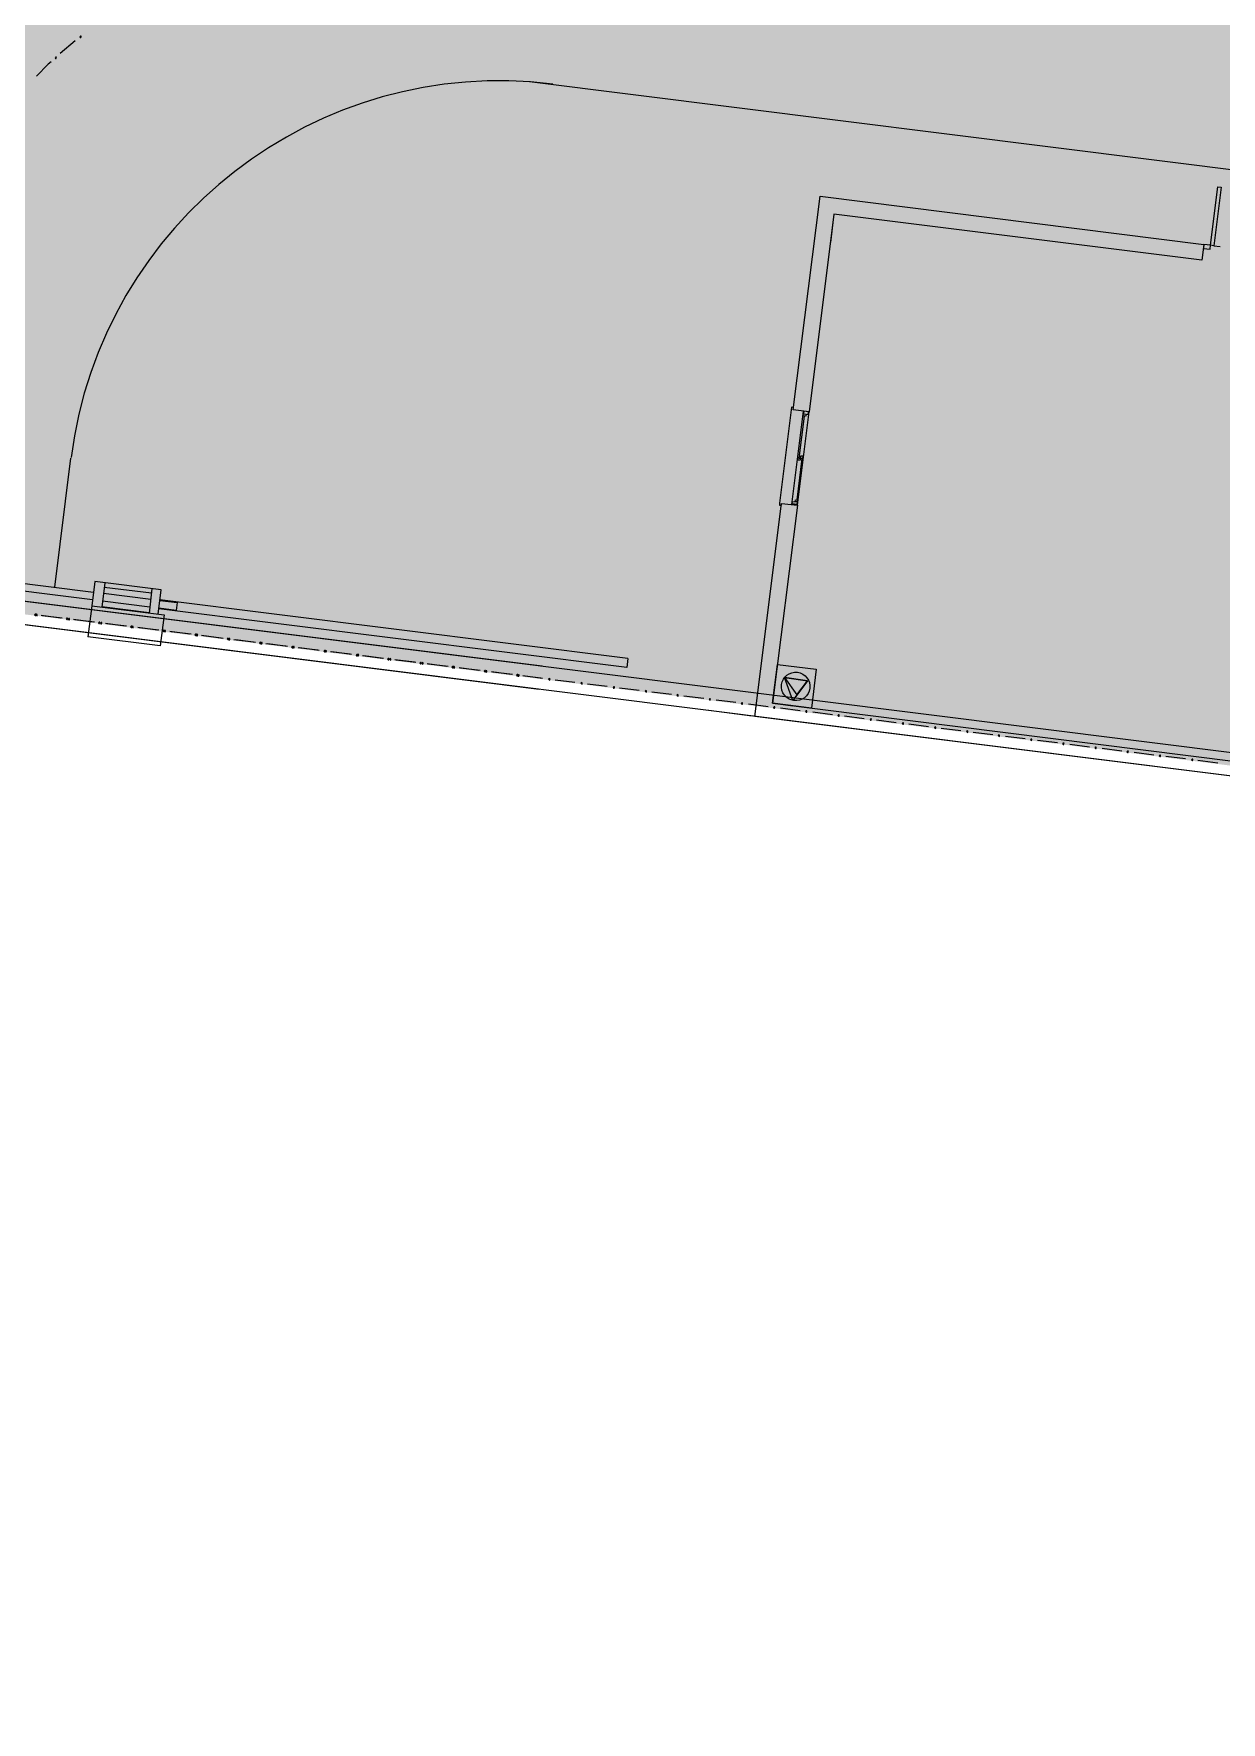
# Model space of a CAD drawing. Header units: metres. Extents: x -4 to 509425, y 7549 to 4732445.
# Drawn here: x 475966.58 to 475981.76, y 4719696.59 to 4719718.17 of the extents above; entities that cross this region are included whole.
import ezdxf

# ---------------------------------------------------------------- set-up
doc = ezdxf.new("R2010")
doc.units = ezdxf.units.M
doc.header["$LTSCALE"] = 0.01
doc.header["$MEASUREMENT"] = 0
doc.layers.get('0').update_dxf_attribs({"lineweight": 0})
doc.layers.add('_SUBESTACIÓN', color=1, linetype='Continuous')
doc.layers.add('SUBESTACION LA VID', color=253, linetype='Continuous')

# ---------------------------------------------------------------- blocks, each defined once
blk = doc.blocks.new('A$Cfff6051d')
at = {"layer": 'SUBESTACION LA VID', "transparency": 33554687}
h = blk.add_hatch(color=256, dxfattribs=at)
h.dxf.hatch_style = 2
h.paths.add_polyline_path([(475967.184, 4719718.126), (475967.185, 4719718.134), (475967.176, 4719718.135), (475967.167, 4719718.128), (475967.174, 4719718.118), (475967.183, 4719718.117)])
h = blk.add_hatch(color=256, dxfattribs=at)
h.dxf.hatch_style = 2
h.paths.add_polyline_path([(475966.868, 4719717.858), (475966.87, 4719717.866), (475966.861, 4719717.867), (475966.852, 4719717.86), (475966.859, 4719717.851), (475966.867, 4719717.849)])
h = blk.add_hatch(color=256, dxfattribs=at)
h.dxf.hatch_style = 2
h.paths.add_polyline_path([(475966.608, 4719710.74), (475966.609, 4719710.749), (475966.6, 4719710.75), (475966.591, 4719710.743), (475966.598, 4719710.733), (475966.607, 4719710.732)])
h = blk.add_hatch(color=256, dxfattribs=at)
h.dxf.hatch_style = 2
h.paths.add_polyline_path([(475966.624, 4719710.738), (475966.625, 4719710.747), (475966.617, 4719710.748), (475966.608, 4719710.74), (475966.615, 4719710.731), (475966.623, 4719710.73)])
h = blk.add_hatch(color=256, dxfattribs=at)
h.dxf.hatch_style = 2
h.paths.add_polyline_path([(475967.011, 4719710.69), (475967.012, 4719710.698), (475967.003, 4719710.699), (475966.994, 4719710.692), (475967.001, 4719710.683), (475967.01, 4719710.682)])
h = blk.add_hatch(color=256, dxfattribs=at)
h.dxf.hatch_style = 2
h.paths.add_polyline_path([(475967.036, 4719710.687), (475967.037, 4719710.695), (475967.029, 4719710.696), (475967.019, 4719710.689), (475967.027, 4719710.679), (475967.035, 4719710.678)])
h = blk.add_hatch(color=256, dxfattribs=at)
h.dxf.hatch_style = 2
h.paths.add_polyline_path([(475967.422, 4719710.638), (475967.423, 4719710.647), (475967.415, 4719710.648), (475967.406, 4719710.64), (475967.413, 4719710.631), (475967.421, 4719710.63)])
h = blk.add_hatch(color=256, dxfattribs=at)
h.dxf.hatch_style = 2
h.paths.add_polyline_path([(475967.448, 4719710.635), (475967.449, 4719710.644), (475967.44, 4719710.645), (475967.431, 4719710.637), (475967.438, 4719710.628), (475967.447, 4719710.627)])
h = blk.add_hatch(color=256, dxfattribs=at)
h.dxf.hatch_style = 2
h.paths.add_polyline_path([(475967.834, 4719710.587), (475967.835, 4719710.595), (475967.827, 4719710.596), (475967.817, 4719710.589), (475967.825, 4719710.579), (475967.833, 4719710.578)])
h = blk.add_hatch(color=256, dxfattribs=at)
h.dxf.hatch_style = 2
h.paths.add_polyline_path([(475967.851, 4719710.585), (475967.852, 4719710.593), (475967.843, 4719710.594), (475967.834, 4719710.587), (475967.841, 4719710.577), (475967.85, 4719710.576)])
h = blk.add_hatch(color=256, dxfattribs=at)
h.dxf.hatch_style = 2
h.paths.add_polyline_path([(475968.246, 4719710.535), (475968.247, 4719710.543), (475968.238, 4719710.545), (475968.229, 4719710.537), (475968.236, 4719710.528), (475968.245, 4719710.527)])
h = blk.add_hatch(color=256, dxfattribs=at)
h.dxf.hatch_style = 2
h.paths.add_polyline_path([(475968.262, 4719710.533), (475968.264, 4719710.541), (475968.255, 4719710.542), (475968.246, 4719710.535), (475968.253, 4719710.526), (475968.261, 4719710.525)])
h = blk.add_hatch(color=256, dxfattribs=at)
h.dxf.hatch_style = 2
h.paths.add_polyline_path([(475968.657, 4719710.483), (475968.658, 4719710.492), (475968.65, 4719710.493), (475968.64, 4719710.486), (475968.648, 4719710.476), (475968.656, 4719710.475)])
h = blk.add_hatch(color=256, dxfattribs=at)
h.dxf.hatch_style = 2
h.paths.add_polyline_path([(475968.674, 4719710.481), (475968.675, 4719710.49), (475968.667, 4719710.491), (475968.657, 4719710.483), (475968.665, 4719710.474), (475968.673, 4719710.473)])
h = blk.add_hatch(color=256, dxfattribs=at)
h.dxf.hatch_style = 2
h.paths.add_polyline_path([(475969.069, 4719710.432), (475969.07, 4719710.44), (475969.062, 4719710.441), (475969.052, 4719710.434), (475969.059, 4719710.425), (475969.068, 4719710.423)])
h = blk.add_hatch(color=256, dxfattribs=at)
h.dxf.hatch_style = 2
h.paths.add_polyline_path([(475969.086, 4719710.43), (475969.087, 4719710.438), (475969.078, 4719710.439), (475969.069, 4719710.432), (475969.076, 4719710.422), (475969.085, 4719710.421)])
h = blk.add_hatch(color=256, dxfattribs=at)
h.dxf.hatch_style = 2
h.paths.add_polyline_path([(475969.481, 4719710.38), (475969.482, 4719710.389), (475969.473, 4719710.39), (475969.464, 4719710.382), (475969.471, 4719710.373), (475969.479, 4719710.372)])
h = blk.add_hatch(color=256, dxfattribs=at)
h.dxf.hatch_style = 2
h.paths.add_polyline_path([(475969.497, 4719710.378), (475969.498, 4719710.387), (475969.49, 4719710.388), (475969.481, 4719710.38), (475969.488, 4719710.371), (475969.496, 4719710.37)])
h = blk.add_hatch(color=256, dxfattribs=at)
h.dxf.hatch_style = 2
h.paths.add_polyline_path([(475969.892, 4719710.329), (475969.893, 4719710.337), (475969.885, 4719710.338), (475969.875, 4719710.331), (475969.883, 4719710.321), (475969.891, 4719710.32)])
h = blk.add_hatch(color=256, dxfattribs=at)
h.dxf.hatch_style = 2
h.paths.add_polyline_path([(475969.909, 4719710.327), (475969.91, 4719710.335), (475969.902, 4719710.336), (475969.892, 4719710.329), (475969.899, 4719710.319), (475969.908, 4719710.318)])
h = blk.add_hatch(color=256, dxfattribs=at)
h.dxf.hatch_style = 2
h.paths.add_polyline_path([(475970.304, 4719710.277), (475970.305, 4719710.285), (475970.296, 4719710.287), (475970.287, 4719710.279), (475970.294, 4719710.27), (475970.303, 4719710.269)])
h = blk.add_hatch(color=256, dxfattribs=at)
h.dxf.hatch_style = 2
h.paths.add_polyline_path([(475970.321, 4719710.275), (475970.322, 4719710.283), (475970.313, 4719710.284), (475970.304, 4719710.277), (475970.311, 4719710.268), (475970.319, 4719710.267)])
h = blk.add_hatch(color=256, dxfattribs=at)
h.dxf.hatch_style = 2
h.paths.add_polyline_path([(475970.715, 4719710.225), (475970.716, 4719710.234), (475970.708, 4719710.235), (475970.699, 4719710.228), (475970.706, 4719710.218), (475970.714, 4719710.217)])
h = blk.add_hatch(color=256, dxfattribs=at)
h.dxf.hatch_style = 2
h.paths.add_polyline_path([(475970.732, 4719710.223), (475970.733, 4719710.232), (475970.725, 4719710.233), (475970.715, 4719710.225), (475970.723, 4719710.216), (475970.731, 4719710.215)])
h = blk.add_hatch(color=256, dxfattribs=at)
h.dxf.hatch_style = 2
h.paths.add_polyline_path([(475971.119, 4719710.175), (475971.12, 4719710.183), (475971.111, 4719710.184), (475971.102, 4719710.177), (475971.109, 4719710.168), (475971.118, 4719710.167)])
h = blk.add_hatch(color=256, dxfattribs=at)
h.dxf.hatch_style = 2
h.paths.add_polyline_path([(475971.144, 4719710.172), (475971.145, 4719710.18), (475971.136, 4719710.181), (475971.127, 4719710.174), (475971.134, 4719710.164), (475971.143, 4719710.163)])
h = blk.add_hatch(color=256, dxfattribs=at)
h.dxf.hatch_style = 2
h.paths.add_polyline_path([(475971.53, 4719710.123), (475971.531, 4719710.132), (475971.523, 4719710.133), (475971.513, 4719710.125), (475971.521, 4719710.116), (475971.529, 4719710.115)])
h = blk.add_hatch(color=256, dxfattribs=at)
h.dxf.hatch_style = 2
h.paths.add_polyline_path([(475971.555, 4719710.12), (475971.556, 4719710.129), (475971.548, 4719710.13), (475971.539, 4719710.122), (475971.546, 4719710.113), (475971.554, 4719710.112)])
h = blk.add_hatch(color=256, dxfattribs=at)
h.dxf.hatch_style = 2
h.paths.add_polyline_path([(475971.942, 4719710.072), (475971.943, 4719710.08), (475971.934, 4719710.081), (475971.925, 4719710.074), (475971.932, 4719710.064), (475971.941, 4719710.063)])
h = blk.add_hatch(color=256, dxfattribs=at)
h.dxf.hatch_style = 2
h.paths.add_polyline_path([(475971.959, 4719710.07), (475971.96, 4719710.078), (475971.951, 4719710.079), (475971.942, 4719710.072), (475971.949, 4719710.062), (475971.958, 4719710.061)])
h = blk.add_hatch(color=256, dxfattribs=at)
h.dxf.hatch_style = 2
h.paths.add_polyline_path([(475972.353, 4719710.02), (475972.354, 4719710.029), (475972.346, 4719710.03), (475972.337, 4719710.022), (475972.344, 4719710.013), (475972.352, 4719710.012)])
h = blk.add_hatch(color=256, dxfattribs=at)
h.dxf.hatch_style = 2
h.paths.add_polyline_path([(475972.37, 4719710.018), (475972.371, 4719710.026), (475972.363, 4719710.027), (475972.353, 4719710.02), (475972.361, 4719710.011), (475972.369, 4719710.01)])
h = blk.add_hatch(color=256, dxfattribs=at)
h.dxf.hatch_style = 2
h.paths.add_polyline_path([(475972.765, 4719709.969), (475972.766, 4719709.977), (475972.758, 4719709.978), (475972.748, 4719709.971), (475972.756, 4719709.961), (475972.764, 4719709.96)])
h = blk.add_hatch(color=256, dxfattribs=at)
h.dxf.hatch_style = 2
h.paths.add_polyline_path([(475972.782, 4719709.966), (475972.783, 4719709.975), (475972.774, 4719709.976), (475972.765, 4719709.969), (475972.772, 4719709.959), (475972.781, 4719709.958)])
h = blk.add_hatch(color=256, dxfattribs=at)
h.dxf.hatch_style = 2
h.paths.add_polyline_path([(475973.177, 4719709.917), (475973.178, 4719709.925), (475973.169, 4719709.926), (475973.16, 4719709.919), (475973.167, 4719709.91), (475973.176, 4719709.908)])
h = blk.add_hatch(color=256, dxfattribs=at)
h.dxf.hatch_style = 2
h.paths.add_polyline_path([(475973.588, 4719709.865), (475973.589, 4719709.874), (475973.581, 4719709.875), (475973.571, 4719709.867), (475973.579, 4719709.858), (475973.587, 4719709.857)])
h = blk.add_hatch(color=256, dxfattribs=at)
h.dxf.hatch_style = 2
h.paths.add_polyline_path([(475974, 4719709.814), (475974.001, 4719709.822), (475973.993, 4719709.823), (475973.983, 4719709.816), (475973.99, 4719709.806), (475973.999, 4719709.805)])
h = blk.add_hatch(color=256, dxfattribs=at)
h.dxf.hatch_style = 2
h.paths.add_polyline_path([(475974.411, 4719709.762), (475974.413, 4719709.77), (475974.404, 4719709.772), (475974.395, 4719709.764), (475974.402, 4719709.755), (475974.41, 4719709.754)])
h = blk.add_hatch(color=256, dxfattribs=at)
h.dxf.hatch_style = 2
edge = h.paths.add_edge_path()
edge.add_spline(control_points=[(475976.283, 4719709.647), (475976.283, 4719709.647), (475976.334, 4719709.717), (475976.334, 4719709.717), (475976.334, 4719709.717), (475976.175, 4719709.942), (475976.175, 4719709.942), (475976.175, 4719709.942), (475976.283, 4719709.647), (475976.283, 4719709.647)], knot_values=[0, 0, 0, 0, 1, 1, 1, 2, 2, 2, 3, 3, 3, 3], degree=3, periodic=0)
edge = h.paths.add_edge_path()
edge.add_spline(control_points=[(475976.334, 4719709.717), (475976.334, 4719709.717), (475976.175, 4719709.942), (475976.175, 4719709.942), (475976.175, 4719709.942), (475976.468, 4719709.897), (475976.468, 4719709.897), (475976.468, 4719709.897), (475976.334, 4719709.717), (475976.334, 4719709.717)], knot_values=[0, 0, 0, 0, 1, 1, 1, 2, 2, 2, 3, 3, 3, 3], degree=3, periodic=0)
h = blk.add_hatch(color=256, dxfattribs=at)
h.dxf.hatch_style = 2
h.paths.add_polyline_path([(475974.815, 4719709.712), (475974.816, 4719709.72), (475974.807, 4719709.721), (475974.798, 4719709.714), (475974.805, 4719709.704), (475974.814, 4719709.703)])
h = blk.add_hatch(color=256, dxfattribs=at)
h.dxf.hatch_style = 2
h.paths.add_polyline_path([(475975.226, 4719709.66), (475975.227, 4719709.668), (475975.219, 4719709.669), (475975.21, 4719709.662), (475975.217, 4719709.653), (475975.225, 4719709.652)])
h = blk.add_hatch(color=256, dxfattribs=at)
h.dxf.hatch_style = 2
h.paths.add_polyline_path([(475975.638, 4719709.608), (475975.639, 4719709.617), (475975.631, 4719709.618), (475975.621, 4719709.61), (475975.628, 4719709.601), (475975.637, 4719709.6)])
h = blk.add_hatch(color=256, dxfattribs=at)
h.dxf.hatch_style = 2
h.paths.add_polyline_path([(475976.05, 4719709.557), (475976.051, 4719709.565), (475976.042, 4719709.566), (475976.033, 4719709.559), (475976.04, 4719709.549), (475976.049, 4719709.548)])
h = blk.add_hatch(color=256, dxfattribs=at)
h.dxf.hatch_style = 2
h.paths.add_polyline_path([(475976.461, 4719709.505), (475976.462, 4719709.514), (475976.454, 4719709.515), (475976.444, 4719709.507), (475976.452, 4719709.498), (475976.46, 4719709.497)])
h = blk.add_hatch(color=256, dxfattribs=at)
h.dxf.hatch_style = 2
h.paths.add_polyline_path([(475976.873, 4719709.454), (475976.874, 4719709.462), (475976.865, 4719709.463), (475976.856, 4719709.456), (475976.863, 4719709.446), (475976.872, 4719709.445)])
h = blk.add_hatch(color=256, dxfattribs=at)
h.dxf.hatch_style = 2
h.paths.add_polyline_path([(475977.284, 4719709.402), (475977.285, 4719709.41), (475977.277, 4719709.411), (475977.268, 4719709.404), (475977.275, 4719709.395), (475977.283, 4719709.394)])
h = blk.add_hatch(color=256, dxfattribs=at)
h.dxf.hatch_style = 2
h.paths.add_polyline_path([(475977.696, 4719709.35), (475977.697, 4719709.359), (475977.689, 4719709.36), (475977.679, 4719709.352), (475977.687, 4719709.343), (475977.695, 4719709.342)])
h = blk.add_hatch(color=256, dxfattribs=at)
h.dxf.hatch_style = 2
h.paths.add_polyline_path([(475978.108, 4719709.299), (475978.109, 4719709.307), (475978.1, 4719709.308), (475978.091, 4719709.301), (475978.098, 4719709.291), (475978.107, 4719709.29)])
h = blk.add_hatch(color=256, dxfattribs=at)
h.dxf.hatch_style = 2
h.paths.add_polyline_path([(475978.519, 4719709.247), (475978.52, 4719709.255), (475978.512, 4719709.257), (475978.502, 4719709.249), (475978.51, 4719709.24), (475978.518, 4719709.239)])
h = blk.add_hatch(color=256, dxfattribs=at)
h.dxf.hatch_style = 2
h.paths.add_polyline_path([(475978.922, 4719709.197), (475978.924, 4719709.205), (475978.915, 4719709.206), (475978.906, 4719709.199), (475978.913, 4719709.189), (475978.921, 4719709.188)])
h = blk.add_hatch(color=256, dxfattribs=at)
h.dxf.hatch_style = 2
h.paths.add_polyline_path([(475979.334, 4719709.145), (475979.335, 4719709.153), (475979.327, 4719709.154), (475979.317, 4719709.147), (475979.325, 4719709.138), (475979.333, 4719709.137)])
h = blk.add_hatch(color=256, dxfattribs=at)
h.dxf.hatch_style = 2
h.paths.add_polyline_path([(475979.746, 4719709.093), (475979.747, 4719709.102), (475979.738, 4719709.103), (475979.729, 4719709.095), (475979.736, 4719709.086), (475979.745, 4719709.085)])
h = blk.add_hatch(color=256, dxfattribs=at)
h.dxf.hatch_style = 2
h.paths.add_polyline_path([(475980.157, 4719709.042), (475980.158, 4719709.05), (475980.15, 4719709.051), (475980.141, 4719709.044), (475980.148, 4719709.034), (475980.156, 4719709.033)])
h = blk.add_hatch(color=256, dxfattribs=at)
h.dxf.hatch_style = 2
h.paths.add_polyline_path([(475980.569, 4719708.99), (475980.57, 4719708.999), (475980.562, 4719709), (475980.552, 4719708.992), (475980.559, 4719708.983), (475980.568, 4719708.982)])
h = blk.add_hatch(color=256, dxfattribs=at)
h.dxf.hatch_style = 2
h.paths.add_polyline_path([(475980.981, 4719708.939), (475980.982, 4719708.947), (475980.973, 4719708.948), (475980.964, 4719708.941), (475980.971, 4719708.931), (475980.98, 4719708.93)])
h = blk.add_hatch(color=256, dxfattribs=at)
h.dxf.hatch_style = 2
h.paths.add_polyline_path([(475981.392, 4719708.887), (475981.393, 4719708.895), (475981.385, 4719708.896), (475981.375, 4719708.889), (475981.383, 4719708.88), (475981.391, 4719708.879)])
at = {"layer": 'SUBESTACION LA VID', "lineweight": 15}
for p, q in [((475967.109, 4719718.075), (475966.918, 4719717.911)), ((476069.786, 4719705.407), (475972.915, 4719717.552)), ((475976.802, 4719715.828), (475976.761, 4719715.5)), ((475966.848, 4719711.094), (475967.055, 4719712.741)), ((475967.487, 4719711.151), (475967.448, 4719710.84)), ((475968.084, 4719711.016), (475967.479, 4719711.092)), ((475968.091, 4719711.075), (475968.053, 4719710.764)), ((475967.322, 4719710.856), (475967.272, 4719710.461)), ((475967.449, 4719710.848), (475968.054, 4719710.772)), ((475968.062, 4719710.84), (475967.457, 4719710.916)), ((475967.47, 4719711.016), (475968.075, 4719710.94)), ((475974.174, 4719710.184), (475968.193, 4719710.934)), ((475966.927, 4719710.7), (475966.675, 4719710.732)), ((475966.944, 4719710.698), (475966.692, 4719710.73)), ((475967.338, 4719710.649), (475967.086, 4719710.68)), ((475967.355, 4719710.647), (475967.103, 4719710.678)), ((475967.75, 4719710.597), (475967.498, 4719710.629)), ((475967.767, 4719710.595), (475967.515, 4719710.627)), ((475974.16, 4719710.067), (475968.179, 4719710.817)), ((475968.196, 4719710.345), (475967.272, 4719710.461)), ((475968.162, 4719710.546), (475967.91, 4719710.577)), ((475968.178, 4719710.544), (475967.926, 4719710.575)), ((475968.573, 4719710.494), (475968.321, 4719710.526)), ((475968.59, 4719710.492), (475968.338, 4719710.524)), ((475968.976, 4719710.443), (475968.724, 4719710.475)), ((475969.002, 4719710.44), (475968.75, 4719710.472)), ((475969.388, 4719710.392), (475969.136, 4719710.423)), ((475969.413, 4719710.389), (475969.161, 4719710.42)), ((475969.8, 4719710.34), (475969.548, 4719710.372)), ((475969.825, 4719710.337), (475969.573, 4719710.369)), ((475970.211, 4719710.289), (475969.959, 4719710.32)), ((475970.228, 4719710.287), (475969.976, 4719710.318)), ((475970.623, 4719710.237), (475970.371, 4719710.269)), ((475970.64, 4719710.235), (475970.388, 4719710.267)), ((475971.035, 4719710.185), (475970.783, 4719710.217)), ((475971.051, 4719710.183), (475970.799, 4719710.215)), ((475971.446, 4719710.134), (475971.194, 4719710.165)), ((475971.463, 4719710.132), (475971.211, 4719710.163)), ((475971.858, 4719710.082), (475971.606, 4719710.114)), ((475971.875, 4719710.08), (475971.623, 4719710.112)), ((475972.269, 4719710.031), (475972.017, 4719710.062)), ((475972.286, 4719710.029), (475972.034, 4719710.06)), ((475972.681, 4719709.979), (475972.429, 4719710.011)), ((475972.698, 4719709.977), (475972.446, 4719710.009)), ((475974.174, 4719710.184), (475974.16, 4719710.067)), ((475973.084, 4719709.928), (475972.832, 4719709.96)), ((475973.059, 4719709.932), (475972.857, 4719709.957)), ((475973.496, 4719709.877), (475973.244, 4719709.908)), ((475973.907, 4719709.825), (475973.655, 4719709.857)), ((475974.319, 4719709.774), (475974.067, 4719709.805)), ((475974.731, 4719709.722), (475974.479, 4719709.754)), ((475975.142, 4719709.67), (475974.89, 4719709.702)), ((475975.554, 4719709.619), (475975.302, 4719709.65)), ((475975.966, 4719709.567), (475975.714, 4719709.599)), ((475976.064, 4719709.606), (475976.283, 4719709.579)), ((475976.377, 4719709.516), (475976.125, 4719709.547)), ((475975.763, 4719709.448), (475975.208, 4719709.517)), ((475975.763, 4719709.448), (475975.536, 4719709.476)), ((475976.789, 4719709.464), (475976.537, 4719709.496)), ((475977.192, 4719709.413), (475976.94, 4719709.445)), ((475977.604, 4719709.362), (475977.352, 4719709.393)), ((475978.015, 4719709.31), (475977.763, 4719709.342)), ((475978.427, 4719709.259), (475978.175, 4719709.29)), ((475978.838, 4719709.207), (475978.586, 4719709.239)), ((475979.25, 4719709.155), (475978.998, 4719709.187)), ((475979.662, 4719709.104), (475979.41, 4719709.135)), ((475980.073, 4719709.052), (475979.821, 4719709.084)), ((475980.485, 4719709.001), (475980.233, 4719709.032)), ((475980.897, 4719708.949), (475980.645, 4719708.981)), ((475981.3, 4719708.899), (475981.048, 4719708.93)), ((475981.711, 4719708.847), (475981.459, 4719708.878))]:
    blk.add_line(p, q, dxfattribs=at)
at = {"layer": 'SUBESTACION LA VID', "lineweight": 9}
for p, q in [((475981.661, 4719715.457), (475981.745, 4719715.447)), ((475976.364, 4719712.743), (475976.431, 4719713.28)), ((475976.397, 4719712.738), (475976.331, 4719712.209))]:
    blk.add_line(p, q, dxfattribs=at)
at = {"layer": 'SUBESTACION LA VID', "lineweight": 15}
for points in [[(475956.756, 4719712.129), (475967.964, 4719801.525), (476089.55, 4719786.282), (476086.094, 4719758.712), (476078.306, 4719696.592), (475956.719, 4719711.835)], [(475957.05, 4719712.092), (475968.22, 4719801.186), (476089.218, 4719786.017), (476085.8, 4719758.749), (476078.049, 4719696.923), (475957.05, 4719712.092)], [(475966.802, 4719717.806), (475966.765, 4719717.777), (475966.617, 4719717.625)], [(475976.287, 4719713.358), (475976.629, 4719716.088), (475981.535, 4719715.473), (475981.51, 4719715.271), (475976.806, 4719715.861), (475976.489, 4719713.333), (475976.287, 4719713.358), (475976.291, 4719713.392)], [(475973.041, 4719709.789), (475956.719, 4719711.835), (475957.213, 4719715.775)], [(475973.078, 4719710.083), (475957.05, 4719712.092), (475957.507, 4719715.738)], [(475976.135, 4719712.14), (475976.138, 4719712.165), (475976.339, 4719712.14), (475976.022, 4719709.611), (475983.129, 4719708.72), (475983.913, 4719714.97), (475983.156, 4719715.065), (475983.182, 4719715.267), (475984.055, 4719715.157), (475983.222, 4719708.512)], [(475983.222, 4719708.512), (475975.796, 4719709.443), (475976.138, 4719712.165)], [(475967.331, 4719710.931), (475961.275, 4719711.691), (475961.287, 4719711.791), (475967.344, 4719711.032)], [(475968.17, 4719710.749), (475968.209, 4719711.06), (475967.361, 4719711.167), (475967.322, 4719710.856), (475968.246, 4719710.74), (475968.196, 4719710.345)], [(475968.192, 4719710.926), (475968.411, 4719710.898), (475968.398, 4719710.798), (475968.18, 4719710.825)]]:
    blk.add_lwpolyline(points, dxfattribs=at)
at = {"layer": 'SUBESTACION LA VID'}
for points in [[(475967.184, 4719718.126), (475967.185, 4719718.134), (475967.176, 4719718.135), (475967.167, 4719718.128), (475967.174, 4719718.118), (475967.183, 4719718.117)], [(475966.868, 4719717.858), (475966.87, 4719717.866), (475966.861, 4719717.867), (475966.852, 4719717.86), (475966.859, 4719717.851), (475966.867, 4719717.849)], [(475966.608, 4719710.74), (475966.609, 4719710.749), (475966.6, 4719710.75), (475966.591, 4719710.743), (475966.598, 4719710.733), (475966.607, 4719710.732)], [(475966.624, 4719710.738), (475966.625, 4719710.747), (475966.617, 4719710.748), (475966.608, 4719710.74), (475966.615, 4719710.731), (475966.623, 4719710.73)], [(475967.011, 4719710.69), (475967.012, 4719710.698), (475967.003, 4719710.699), (475966.994, 4719710.692), (475967.001, 4719710.683), (475967.01, 4719710.682)], [(475967.036, 4719710.687), (475967.037, 4719710.695), (475967.029, 4719710.696), (475967.019, 4719710.689), (475967.027, 4719710.679), (475967.035, 4719710.678)], [(475967.422, 4719710.638), (475967.423, 4719710.647), (475967.415, 4719710.648), (475967.406, 4719710.64), (475967.413, 4719710.631), (475967.421, 4719710.63)], [(475967.448, 4719710.635), (475967.449, 4719710.644), (475967.44, 4719710.645), (475967.431, 4719710.637), (475967.438, 4719710.628), (475967.447, 4719710.627)], [(475967.834, 4719710.587), (475967.835, 4719710.595), (475967.827, 4719710.596), (475967.817, 4719710.589), (475967.825, 4719710.579), (475967.833, 4719710.578)], [(475967.851, 4719710.585), (475967.852, 4719710.593), (475967.843, 4719710.594), (475967.834, 4719710.587), (475967.841, 4719710.577), (475967.85, 4719710.576)], [(475968.246, 4719710.535), (475968.247, 4719710.543), (475968.238, 4719710.545), (475968.229, 4719710.537), (475968.236, 4719710.528), (475968.245, 4719710.527)], [(475968.262, 4719710.533), (475968.264, 4719710.541), (475968.255, 4719710.542), (475968.246, 4719710.535), (475968.253, 4719710.526), (475968.261, 4719710.525)], [(475968.657, 4719710.483), (475968.658, 4719710.492), (475968.65, 4719710.493), (475968.64, 4719710.486), (475968.648, 4719710.476), (475968.656, 4719710.475)], [(475968.674, 4719710.481), (475968.675, 4719710.49), (475968.667, 4719710.491), (475968.657, 4719710.483), (475968.665, 4719710.474), (475968.673, 4719710.473)], [(475969.069, 4719710.432), (475969.07, 4719710.44), (475969.062, 4719710.441), (475969.052, 4719710.434), (475969.059, 4719710.425), (475969.068, 4719710.423)], [(475969.086, 4719710.43), (475969.087, 4719710.438), (475969.078, 4719710.439), (475969.069, 4719710.432), (475969.076, 4719710.422), (475969.085, 4719710.421)], [(475969.481, 4719710.38), (475969.482, 4719710.389), (475969.473, 4719710.39), (475969.464, 4719710.382), (475969.471, 4719710.373), (475969.479, 4719710.372)], [(475969.497, 4719710.378), (475969.498, 4719710.387), (475969.49, 4719710.388), (475969.481, 4719710.38), (475969.488, 4719710.371), (475969.496, 4719710.37)], [(475969.892, 4719710.329), (475969.893, 4719710.337), (475969.885, 4719710.338), (475969.875, 4719710.331), (475969.883, 4719710.321), (475969.891, 4719710.32)], [(475969.909, 4719710.327), (475969.91, 4719710.335), (475969.902, 4719710.336), (475969.892, 4719710.329), (475969.899, 4719710.319), (475969.908, 4719710.318)], [(475970.304, 4719710.277), (475970.305, 4719710.285), (475970.296, 4719710.287), (475970.287, 4719710.279), (475970.294, 4719710.27), (475970.303, 4719710.269)], [(475970.321, 4719710.275), (475970.322, 4719710.283), (475970.313, 4719710.284), (475970.304, 4719710.277), (475970.311, 4719710.268), (475970.319, 4719710.267)], [(475970.715, 4719710.225), (475970.716, 4719710.234), (475970.708, 4719710.235), (475970.699, 4719710.228), (475970.706, 4719710.218), (475970.714, 4719710.217)], [(475970.732, 4719710.223), (475970.733, 4719710.232), (475970.725, 4719710.233), (475970.715, 4719710.225), (475970.723, 4719710.216), (475970.731, 4719710.215)], [(475971.119, 4719710.175), (475971.12, 4719710.183), (475971.111, 4719710.184), (475971.102, 4719710.177), (475971.109, 4719710.168), (475971.118, 4719710.167)], [(475971.144, 4719710.172), (475971.145, 4719710.18), (475971.136, 4719710.181), (475971.127, 4719710.174), (475971.134, 4719710.164), (475971.143, 4719710.163)], [(475971.53, 4719710.123), (475971.531, 4719710.132), (475971.523, 4719710.133), (475971.513, 4719710.125), (475971.521, 4719710.116), (475971.529, 4719710.115)], [(475971.555, 4719710.12), (475971.556, 4719710.129), (475971.548, 4719710.13), (475971.539, 4719710.122), (475971.546, 4719710.113), (475971.554, 4719710.112)], [(475971.942, 4719710.072), (475971.943, 4719710.08), (475971.934, 4719710.081), (475971.925, 4719710.074), (475971.932, 4719710.064), (475971.941, 4719710.063)], [(475971.959, 4719710.07), (475971.96, 4719710.078), (475971.951, 4719710.079), (475971.942, 4719710.072), (475971.949, 4719710.062), (475971.958, 4719710.061)], [(475972.353, 4719710.02), (475972.354, 4719710.029), (475972.346, 4719710.03), (475972.337, 4719710.022), (475972.344, 4719710.013), (475972.352, 4719710.012)], [(475972.37, 4719710.018), (475972.371, 4719710.026), (475972.363, 4719710.027), (475972.353, 4719710.02), (475972.361, 4719710.011), (475972.369, 4719710.01)], [(475972.765, 4719709.969), (475972.766, 4719709.977), (475972.758, 4719709.978), (475972.748, 4719709.971), (475972.756, 4719709.961), (475972.764, 4719709.96)], [(475972.782, 4719709.966), (475972.783, 4719709.975), (475972.774, 4719709.976), (475972.765, 4719709.969), (475972.772, 4719709.959), (475972.781, 4719709.958)], [(475973.177, 4719709.917), (475973.178, 4719709.925), (475973.169, 4719709.926), (475973.16, 4719709.919), (475973.167, 4719709.91), (475973.176, 4719709.908)], [(475973.588, 4719709.865), (475973.589, 4719709.874), (475973.581, 4719709.875), (475973.571, 4719709.867), (475973.579, 4719709.858), (475973.587, 4719709.857)], [(475974, 4719709.814), (475974.001, 4719709.822), (475973.993, 4719709.823), (475973.983, 4719709.816), (475973.99, 4719709.806), (475973.999, 4719709.805)], [(475974.411, 4719709.762), (475974.413, 4719709.77), (475974.404, 4719709.772), (475974.395, 4719709.764), (475974.402, 4719709.755), (475974.41, 4719709.754)], [(475974.815, 4719709.712), (475974.816, 4719709.72), (475974.807, 4719709.721), (475974.798, 4719709.714), (475974.805, 4719709.704), (475974.814, 4719709.703)], [(475975.226, 4719709.66), (475975.227, 4719709.668), (475975.219, 4719709.669), (475975.21, 4719709.662), (475975.217, 4719709.653), (475975.225, 4719709.652)], [(475975.638, 4719709.608), (475975.639, 4719709.617), (475975.631, 4719709.618), (475975.621, 4719709.61), (475975.628, 4719709.601), (475975.637, 4719709.6)], [(475976.05, 4719709.557), (475976.051, 4719709.565), (475976.042, 4719709.566), (475976.033, 4719709.559), (475976.04, 4719709.549), (475976.049, 4719709.548)], [(475976.461, 4719709.505), (475976.462, 4719709.514), (475976.454, 4719709.515), (475976.444, 4719709.507), (475976.452, 4719709.498), (475976.46, 4719709.497)], [(475976.873, 4719709.454), (475976.874, 4719709.462), (475976.865, 4719709.463), (475976.856, 4719709.456), (475976.863, 4719709.446), (475976.872, 4719709.445)], [(475977.284, 4719709.402), (475977.285, 4719709.41), (475977.277, 4719709.411), (475977.268, 4719709.404), (475977.275, 4719709.395), (475977.283, 4719709.394)], [(475977.696, 4719709.35), (475977.697, 4719709.359), (475977.689, 4719709.36), (475977.679, 4719709.352), (475977.687, 4719709.343), (475977.695, 4719709.342)], [(475978.108, 4719709.299), (475978.109, 4719709.307), (475978.1, 4719709.308), (475978.091, 4719709.301), (475978.098, 4719709.291), (475978.107, 4719709.29)], [(475978.519, 4719709.247), (475978.52, 4719709.255), (475978.512, 4719709.257), (475978.502, 4719709.249), (475978.51, 4719709.24), (475978.518, 4719709.239)], [(475978.922, 4719709.197), (475978.924, 4719709.205), (475978.915, 4719709.206), (475978.906, 4719709.199), (475978.913, 4719709.189), (475978.921, 4719709.188)], [(475979.334, 4719709.145), (475979.335, 4719709.153), (475979.327, 4719709.154), (475979.317, 4719709.147), (475979.325, 4719709.138), (475979.333, 4719709.137)], [(475979.746, 4719709.093), (475979.747, 4719709.102), (475979.738, 4719709.103), (475979.729, 4719709.095), (475979.736, 4719709.086), (475979.745, 4719709.085)], [(475980.157, 4719709.042), (475980.158, 4719709.05), (475980.15, 4719709.051), (475980.141, 4719709.044), (475980.148, 4719709.034), (475980.156, 4719709.033)], [(475980.569, 4719708.99), (475980.57, 4719708.999), (475980.562, 4719709), (475980.552, 4719708.992), (475980.559, 4719708.983), (475980.568, 4719708.982)], [(475980.981, 4719708.939), (475980.982, 4719708.947), (475980.973, 4719708.948), (475980.964, 4719708.941), (475980.971, 4719708.931), (475980.98, 4719708.93)], [(475981.392, 4719708.887), (475981.393, 4719708.895), (475981.385, 4719708.896), (475981.375, 4719708.889), (475981.383, 4719708.88), (475981.391, 4719708.879)]]:
    blk.add_lwpolyline(points, close=True, dxfattribs=at)
at = {"layer": 'SUBESTACION LA VID', "lineweight": 0}
for points in [[(475967.184, 4719718.126), (475967.185, 4719718.134), (475967.176, 4719718.135), (475967.167, 4719718.128), (475967.174, 4719718.118), (475967.183, 4719718.117)], [(475966.868, 4719717.858), (475966.87, 4719717.866), (475966.861, 4719717.867), (475966.852, 4719717.86), (475966.859, 4719717.851), (475966.867, 4719717.849)], [(475966.608, 4719710.74), (475966.609, 4719710.749), (475966.6, 4719710.75), (475966.591, 4719710.743), (475966.598, 4719710.733), (475966.607, 4719710.732)], [(475966.624, 4719710.738), (475966.625, 4719710.747), (475966.617, 4719710.748), (475966.608, 4719710.74), (475966.615, 4719710.731), (475966.623, 4719710.73)], [(475967.011, 4719710.69), (475967.012, 4719710.698), (475967.003, 4719710.699), (475966.994, 4719710.692), (475967.001, 4719710.683), (475967.01, 4719710.682)], [(475967.036, 4719710.687), (475967.037, 4719710.695), (475967.029, 4719710.696), (475967.019, 4719710.689), (475967.027, 4719710.679), (475967.035, 4719710.678)], [(475967.422, 4719710.638), (475967.423, 4719710.647), (475967.415, 4719710.648), (475967.406, 4719710.64), (475967.413, 4719710.631), (475967.421, 4719710.63)], [(475967.448, 4719710.635), (475967.449, 4719710.644), (475967.44, 4719710.645), (475967.431, 4719710.637), (475967.438, 4719710.628), (475967.447, 4719710.627)], [(475967.834, 4719710.587), (475967.835, 4719710.595), (475967.827, 4719710.596), (475967.817, 4719710.589), (475967.825, 4719710.579), (475967.833, 4719710.578)], [(475967.851, 4719710.585), (475967.852, 4719710.593), (475967.843, 4719710.594), (475967.834, 4719710.587), (475967.841, 4719710.577), (475967.85, 4719710.576)], [(475968.246, 4719710.535), (475968.247, 4719710.543), (475968.238, 4719710.545), (475968.229, 4719710.537), (475968.236, 4719710.528), (475968.245, 4719710.527)], [(475968.262, 4719710.533), (475968.264, 4719710.541), (475968.255, 4719710.542), (475968.246, 4719710.535), (475968.253, 4719710.526), (475968.261, 4719710.525)], [(475968.657, 4719710.483), (475968.658, 4719710.492), (475968.65, 4719710.493), (475968.64, 4719710.486), (475968.648, 4719710.476), (475968.656, 4719710.475)], [(475968.674, 4719710.481), (475968.675, 4719710.49), (475968.667, 4719710.491), (475968.657, 4719710.483), (475968.665, 4719710.474), (475968.673, 4719710.473)], [(475969.069, 4719710.432), (475969.07, 4719710.44), (475969.062, 4719710.441), (475969.052, 4719710.434), (475969.059, 4719710.425), (475969.068, 4719710.423)], [(475969.086, 4719710.43), (475969.087, 4719710.438), (475969.078, 4719710.439), (475969.069, 4719710.432), (475969.076, 4719710.422), (475969.085, 4719710.421)], [(475969.481, 4719710.38), (475969.482, 4719710.389), (475969.473, 4719710.39), (475969.464, 4719710.382), (475969.471, 4719710.373), (475969.479, 4719710.372)], [(475969.497, 4719710.378), (475969.498, 4719710.387), (475969.49, 4719710.388), (475969.481, 4719710.38), (475969.488, 4719710.371), (475969.496, 4719710.37)], [(475969.892, 4719710.329), (475969.893, 4719710.337), (475969.885, 4719710.338), (475969.875, 4719710.331), (475969.883, 4719710.321), (475969.891, 4719710.32)], [(475969.909, 4719710.327), (475969.91, 4719710.335), (475969.902, 4719710.336), (475969.892, 4719710.329), (475969.899, 4719710.319), (475969.908, 4719710.318)], [(475970.304, 4719710.277), (475970.305, 4719710.285), (475970.296, 4719710.287), (475970.287, 4719710.279), (475970.294, 4719710.27), (475970.303, 4719710.269)], [(475970.321, 4719710.275), (475970.322, 4719710.283), (475970.313, 4719710.284), (475970.304, 4719710.277), (475970.311, 4719710.268), (475970.319, 4719710.267)], [(475970.715, 4719710.225), (475970.716, 4719710.234), (475970.708, 4719710.235), (475970.699, 4719710.228), (475970.706, 4719710.218), (475970.714, 4719710.217)], [(475970.732, 4719710.223), (475970.733, 4719710.232), (475970.725, 4719710.233), (475970.715, 4719710.225), (475970.723, 4719710.216), (475970.731, 4719710.215)], [(475971.119, 4719710.175), (475971.12, 4719710.183), (475971.111, 4719710.184), (475971.102, 4719710.177), (475971.109, 4719710.168), (475971.118, 4719710.167)], [(475971.144, 4719710.172), (475971.145, 4719710.18), (475971.136, 4719710.181), (475971.127, 4719710.174), (475971.134, 4719710.164), (475971.143, 4719710.163)], [(475971.53, 4719710.123), (475971.531, 4719710.132), (475971.523, 4719710.133), (475971.513, 4719710.125), (475971.521, 4719710.116), (475971.529, 4719710.115)], [(475971.555, 4719710.12), (475971.556, 4719710.129), (475971.548, 4719710.13), (475971.539, 4719710.122), (475971.546, 4719710.113), (475971.554, 4719710.112)], [(475971.942, 4719710.072), (475971.943, 4719710.08), (475971.934, 4719710.081), (475971.925, 4719710.074), (475971.932, 4719710.064), (475971.941, 4719710.063)], [(475971.959, 4719710.07), (475971.96, 4719710.078), (475971.951, 4719710.079), (475971.942, 4719710.072), (475971.949, 4719710.062), (475971.958, 4719710.061)], [(475972.353, 4719710.02), (475972.354, 4719710.029), (475972.346, 4719710.03), (475972.337, 4719710.022), (475972.344, 4719710.013), (475972.352, 4719710.012)], [(475972.37, 4719710.018), (475972.371, 4719710.026), (475972.363, 4719710.027), (475972.353, 4719710.02), (475972.361, 4719710.011), (475972.369, 4719710.01)], [(475972.765, 4719709.969), (475972.766, 4719709.977), (475972.758, 4719709.978), (475972.748, 4719709.971), (475972.756, 4719709.961), (475972.764, 4719709.96)], [(475972.782, 4719709.966), (475972.783, 4719709.975), (475972.774, 4719709.976), (475972.765, 4719709.969), (475972.772, 4719709.959), (475972.781, 4719709.958)], [(475973.177, 4719709.917), (475973.178, 4719709.925), (475973.169, 4719709.926), (475973.16, 4719709.919), (475973.167, 4719709.91), (475973.176, 4719709.908)], [(475973.588, 4719709.865), (475973.589, 4719709.874), (475973.581, 4719709.875), (475973.571, 4719709.867), (475973.579, 4719709.858), (475973.587, 4719709.857)], [(475974, 4719709.814), (475974.001, 4719709.822), (475973.993, 4719709.823), (475973.983, 4719709.816), (475973.99, 4719709.806), (475973.999, 4719709.805)], [(475974.411, 4719709.762), (475974.413, 4719709.77), (475974.404, 4719709.772), (475974.395, 4719709.764), (475974.402, 4719709.755), (475974.41, 4719709.754)], [(475974.815, 4719709.712), (475974.816, 4719709.72), (475974.807, 4719709.721), (475974.798, 4719709.714), (475974.805, 4719709.704), (475974.814, 4719709.703)], [(475975.226, 4719709.66), (475975.227, 4719709.668), (475975.219, 4719709.669), (475975.21, 4719709.662), (475975.217, 4719709.653), (475975.225, 4719709.652)], [(475975.638, 4719709.608), (475975.639, 4719709.617), (475975.631, 4719709.618), (475975.621, 4719709.61), (475975.628, 4719709.601), (475975.637, 4719709.6)], [(475976.05, 4719709.557), (475976.051, 4719709.565), (475976.042, 4719709.566), (475976.033, 4719709.559), (475976.04, 4719709.549), (475976.049, 4719709.548)], [(475976.461, 4719709.505), (475976.462, 4719709.514), (475976.454, 4719709.515), (475976.444, 4719709.507), (475976.452, 4719709.498), (475976.46, 4719709.497)], [(475976.873, 4719709.454), (475976.874, 4719709.462), (475976.865, 4719709.463), (475976.856, 4719709.456), (475976.863, 4719709.446), (475976.872, 4719709.445)], [(475977.284, 4719709.402), (475977.285, 4719709.41), (475977.277, 4719709.411), (475977.268, 4719709.404), (475977.275, 4719709.395), (475977.283, 4719709.394)], [(475977.696, 4719709.35), (475977.697, 4719709.359), (475977.689, 4719709.36), (475977.679, 4719709.352), (475977.687, 4719709.343), (475977.695, 4719709.342)], [(475978.108, 4719709.299), (475978.109, 4719709.307), (475978.1, 4719709.308), (475978.091, 4719709.301), (475978.098, 4719709.291), (475978.107, 4719709.29)], [(475978.519, 4719709.247), (475978.52, 4719709.255), (475978.512, 4719709.257), (475978.502, 4719709.249), (475978.51, 4719709.24), (475978.518, 4719709.239)], [(475978.922, 4719709.197), (475978.924, 4719709.205), (475978.915, 4719709.206), (475978.906, 4719709.199), (475978.913, 4719709.189), (475978.921, 4719709.188)], [(475979.334, 4719709.145), (475979.335, 4719709.153), (475979.327, 4719709.154), (475979.317, 4719709.147), (475979.325, 4719709.138), (475979.333, 4719709.137)], [(475979.746, 4719709.093), (475979.747, 4719709.102), (475979.738, 4719709.103), (475979.729, 4719709.095), (475979.736, 4719709.086), (475979.745, 4719709.085)], [(475980.157, 4719709.042), (475980.158, 4719709.05), (475980.15, 4719709.051), (475980.141, 4719709.044), (475980.148, 4719709.034), (475980.156, 4719709.033)], [(475980.569, 4719708.99), (475980.57, 4719708.999), (475980.562, 4719709), (475980.552, 4719708.992), (475980.559, 4719708.983), (475980.568, 4719708.982)], [(475980.981, 4719708.939), (475980.982, 4719708.947), (475980.973, 4719708.948), (475980.964, 4719708.941), (475980.971, 4719708.931), (475980.98, 4719708.93)], [(475981.392, 4719708.887), (475981.393, 4719708.895), (475981.385, 4719708.896), (475981.375, 4719708.889), (475981.383, 4719708.88), (475981.391, 4719708.879)]]:
    blk.add_lwpolyline(points, close=True, dxfattribs=at)
at = {"layer": 'SUBESTACION LA VID', "lineweight": 9}
for points in [[(475981.619, 4719715.463), (475981.713, 4719716.21), (475981.755, 4719716.205), (475981.661, 4719715.457), (475981.619, 4719715.463), (475981.535, 4719715.473), (475981.529, 4719715.423), (475981.613, 4719715.412), (475981.619, 4719715.463)], [(475976.291, 4719713.392), (475976.266, 4719713.395), (475976.262, 4719713.361), (475976.112, 4719712.168), (475976.109, 4719712.143), (475976.135, 4719712.14)], [(475976.489, 4719713.333), (475976.413, 4719713.342), (475976.264, 4719712.149), (475976.339, 4719712.14), (475976.489, 4719713.333)], [(475976.417, 4719713.308), (475976.451, 4719713.303), (475976.448, 4719713.278), (475976.414, 4719713.282), (475976.417, 4719713.308)], [(475976.417, 4719713.308), (475976.476, 4719713.3), (475976.48, 4719713.334), (475976.422, 4719713.341), (475976.417, 4719713.308)], [(475976.347, 4719712.745), (475976.38, 4719712.74), (475976.377, 4719712.715), (475976.344, 4719712.719), (475976.347, 4719712.745)], [(475976.385, 4719712.774), (475976.41, 4719712.771), (475976.406, 4719712.737), (475976.38, 4719712.74), (475976.385, 4719712.774)], [(475976.277, 4719712.19), (475976.336, 4719712.183), (475976.332, 4719712.149), (475976.273, 4719712.157), (475976.277, 4719712.19)], [(475976.314, 4719712.211), (475976.339, 4719712.208), (475976.336, 4719712.183), (475976.311, 4719712.186), (475976.314, 4719712.211)], [(475976.58, 4719710.045), (475976.518, 4719709.549), (475976.022, 4719709.611), (475976.084, 4719710.107), (475976.58, 4719710.045)], [(475976.283, 4719709.647), (475976.175, 4719709.942), (475976.468, 4719709.897), (475976.283, 4719709.647)]]:
    blk.add_lwpolyline(points, dxfattribs=at)
at = {"layer": 'SUBESTACION LA VID', "lineweight": 15}
blk.add_open_spline([(475973.212, 4719717.523), (475970.197, 4719717.896), (475967.446, 4719715.763), (475967.056, 4719712.75)], degree=3, dxfattribs=at)
at = {"layer": 'SUBESTACION LA VID', "lineweight": 9}
blk.add_open_spline([(475976.499, 4719709.803), (475976.511, 4719709.903), (475976.44, 4719709.994), (475976.341, 4719710.007), (475976.241, 4719710.019), (475976.15, 4719709.948), (475976.137, 4719709.849), (475976.125, 4719709.749), (475976.196, 4719709.658), (475976.295, 4719709.645), (475976.395, 4719709.633), (475976.486, 4719709.704), (475976.499, 4719709.803)], degree=3, knots=[0, 0, 0, 0, 1, 1, 1, 2, 2, 2, 3, 3, 3, 4, 4, 4, 4], dxfattribs=at)
at = {"layer": 'SUBESTACION LA VID'}
for points in [[(475976.283, 4719709.647), (475976.283, 4719709.647), (475976.334, 4719709.717), (475976.334, 4719709.717), (475976.334, 4719709.717), (475976.175, 4719709.942), (475976.175, 4719709.942), (475976.175, 4719709.942), (475976.283, 4719709.647), (475976.283, 4719709.647)], [(475976.334, 4719709.717), (475976.334, 4719709.717), (475976.175, 4719709.942), (475976.175, 4719709.942), (475976.175, 4719709.942), (475976.468, 4719709.897), (475976.468, 4719709.897), (475976.468, 4719709.897), (475976.334, 4719709.717), (475976.334, 4719709.717)]]:
    blk.add_open_spline(points, degree=3, knots=[0, 0, 0, 0, 1, 1, 1, 2, 2, 2, 3, 3, 3, 3], dxfattribs=at)
at = {"layer": 'SUBESTACION LA VID', "lineweight": 0}
for points in [[(475976.283, 4719709.647), (475976.283, 4719709.647), (475976.334, 4719709.717), (475976.334, 4719709.717), (475976.334, 4719709.717), (475976.175, 4719709.942), (475976.175, 4719709.942), (475976.175, 4719709.942), (475976.283, 4719709.647), (475976.283, 4719709.647)], [(475976.334, 4719709.717), (475976.334, 4719709.717), (475976.175, 4719709.942), (475976.175, 4719709.942), (475976.175, 4719709.942), (475976.468, 4719709.897), (475976.468, 4719709.897), (475976.468, 4719709.897), (475976.334, 4719709.717), (475976.334, 4719709.717)]]:
    blk.add_open_spline(points, degree=3, knots=[0, 0, 0, 0, 1, 1, 1, 2, 2, 2, 3, 3, 3, 3], dxfattribs=at)

msp = doc.modelspace()

# ---------------------------------------------------------------- hatches: boundary and pattern name
at = {"layer": '_SUBESTACIÓN', "transparency": 33554559}
h = msp.add_hatch(color=1, dxfattribs=at)
h.dxf.hatch_style = 1
h.paths.add_polyline_path([(475968.64, 4719805.825), (476089.939, 4719790.615), (476078.169, 4719696.74), (475956.869, 4719711.95)])

# ---------------------------------------------------------------- block references
at = {"linetype": 'Continuous'}
msp.add_blockref('A$Cfff6051d', (0, 0), dxfattribs=at)

doc.saveas('drawing.dxf')
